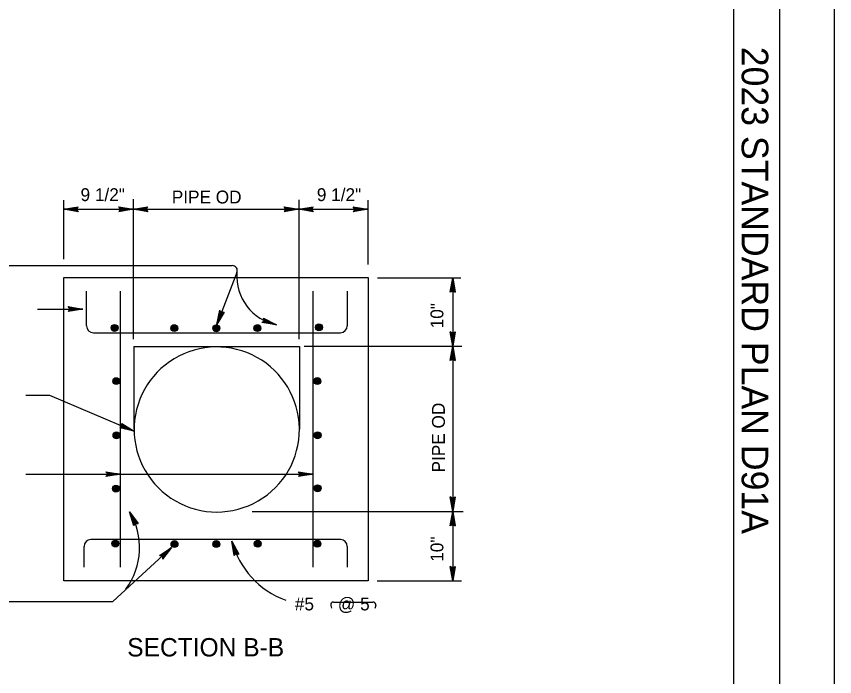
# Model space of a CAD drawing. Extents: x -879 to 881, y -471 to 715.
# Drawn here: x 435.1 to 880.5, y -40.1 to 319.2 of the extents above; entities that cross this region are included whole.
import ezdxf

# ---------------------------------------------------------------- set-up
doc = ezdxf.new("R2010")
doc.units = 0
for name, color, linetype in [('align_CULVERT', 7, 'Continuous'), ('align_CULVERT-anno', 7, 'Continuous'), ('border_PLOTTING-ELEMENTS', 7, 'Continuous'), ('border_rw_22x34_Cut_Lines', 7, 'Continuous'), ('border_SHEET', 7, 'Continuous'), ('border_WITHIN-BORDER-anno', 7, 'Continuous'), ('str_Reinforcement-A', 7, 'Continuous')]:
    doc.layers.add(name, color=color, linetype=linetype)

msp = doc.modelspace()

# ---------------------------------------------------------------- linework, layer by layer
at = {"layer": 'align_CULVERT'}
for p, q in [((460.89, 177.07), (626.54, 177.07)), ((460.92, 12.07), (460.92, 177.05)), ((626.57, 177.07), (626.57, 12.07)), ((499.03, 139.57), (589.13, 139.57)), ((499.03, 139.57), (499.03, 94.57)), ((589.13, 139.57), (589.13, 94.57)), ((626.57, 12.07), (460.92, 12.07))]:
    msp.add_line(p, q, dxfattribs=at)
for centre, start, end in [((544.14, 94.34), 0.7969, 181.1146), ((544.17, 94.5), 179.9048, 0.2225)]:
    msp.add_arc(centre, 45, start, end, dxfattribs=at)
at = {"layer": 'align_CULVERT-anno'}
for p, q in [((460.8, 219.18), (460.8, 187.06)), ((498.68, 219.72), (498.68, 143.63)), ((588.75, 219.38), (588.75, 143.63)), ((626.35, 219.2), (626.35, 184.13)), ((460.8, 214.22), (468.67, 215.53)), ((460.8, 214.22), (468.47, 215.21)), ((468.27, 214.88), (460.8, 214.22)), ((468.07, 214.55), (460.8, 214.22)), ((460.8, 214.22), (498.68, 214.22)), ((467.86, 214.22), (460.8, 214.22)), ((468.67, 212.9), (460.8, 214.22)), ((460.8, 214.22), (468.27, 213.56)), ((468.47, 213.23), (460.8, 214.22)), ((460.8, 214.22), (468.07, 213.89)), ((467.86, 214.22), (468.27, 214.88)), ((468.27, 213.56), (467.86, 214.22)), ((468.27, 214.88), (468.67, 215.53)), ((491.21, 214.88), (490.81, 215.53)), ((490.81, 215.53), (498.68, 214.22)), ((498.68, 214.22), (490.81, 212.9)), ((491.01, 215.2), (498.68, 214.22)), ((498.68, 214.22), (491.01, 213.23)), ((498.68, 214.22), (491.21, 214.88)), ((491.21, 214.88), (491.62, 214.22)), ((491.21, 213.56), (498.68, 214.22)), ((491.62, 214.22), (491.21, 213.56)), ((498.68, 214.22), (491.42, 214.55)), ((491.42, 213.89), (498.68, 214.22)), ((491.62, 214.22), (498.68, 214.22)), ((498.68, 214.22), (506.56, 215.53)), ((498.68, 214.22), (506.36, 215.21)), ((506.15, 214.88), (498.68, 214.22)), ((505.95, 214.55), (498.68, 214.22)), ((498.68, 214.22), (588.75, 214.22)), ((505.75, 214.22), (498.68, 214.22)), ((506.56, 212.9), (498.68, 214.22)), ((498.68, 214.22), (506.15, 213.56)), ((506.36, 213.23), (498.68, 214.22)), ((498.68, 214.22), (505.95, 213.89)), ((505.75, 214.22), (506.15, 214.88)), ((506.15, 213.56), (505.75, 214.22)), ((506.15, 214.88), (506.56, 215.53)), ((581.28, 214.88), (580.87, 215.53)), ((580.87, 215.53), (588.75, 214.22)), ((588.75, 214.22), (580.87, 212.9)), ((581.08, 215.2), (588.75, 214.22)), ((588.75, 214.22), (581.08, 213.23)), ((588.75, 214.22), (581.28, 214.88)), ((581.28, 214.88), (581.68, 214.22)), ((581.28, 213.56), (588.75, 214.22)), ((581.68, 214.22), (581.28, 213.56)), ((588.75, 214.22), (581.48, 214.55)), ((581.48, 213.89), (588.75, 214.22)), ((581.68, 214.22), (588.75, 214.22)), ((588.75, 214.22), (596.62, 215.53)), ((588.75, 214.22), (596.42, 215.21)), ((596.22, 214.88), (588.75, 214.22)), ((596.02, 214.55), (588.75, 214.22)), ((588.75, 214.22), (626.35, 214.22)), ((595.81, 214.22), (588.75, 214.22)), ((596.62, 212.9), (588.75, 214.22)), ((588.75, 214.22), (596.22, 213.56)), ((596.42, 213.23), (588.75, 214.22)), ((588.75, 214.22), (596.02, 213.89)), ((595.81, 214.22), (596.22, 214.88)), ((596.22, 213.56), (595.81, 214.22)), ((596.22, 214.88), (596.62, 215.53)), ((618.88, 214.88), (618.48, 215.53)), ((618.48, 215.53), (626.35, 214.22)), ((626.35, 214.22), (618.48, 212.9)), ((618.68, 215.2), (626.35, 214.22)), ((626.35, 214.22), (618.68, 213.23)), ((626.35, 214.22), (618.88, 214.88)), ((618.88, 214.88), (619.29, 214.22)), ((618.88, 213.56), (626.35, 214.22)), ((619.29, 214.22), (618.88, 213.56)), ((626.35, 214.22), (619.08, 214.55)), ((619.08, 213.89), (626.35, 214.22)), ((619.29, 214.22), (626.35, 214.22)), ((468.27, 213.56), (468.67, 212.9)), ((491.21, 213.56), (490.81, 212.9)), ((506.15, 213.56), (506.56, 212.9)), ((581.28, 213.56), (580.87, 212.9)), ((596.22, 213.56), (596.62, 212.9)), ((618.88, 213.56), (618.48, 212.9)), ((414.11, 183.59), (552.54, 183.59)), ((555.16, 179.76), (544.17, 151.47)), ((631.68, 176.97), (677.11, 176.97)), ((671.29, 169.09), (672.6, 176.97)), ((671.62, 169.3), (672.6, 176.97)), ((672.6, 176.97), (671.95, 169.5)), ((672.6, 176.97), (672.27, 169.7)), ((672.6, 176.97), (672.6, 139.74)), ((672.6, 169.9), (672.6, 176.97)), ((672.6, 176.97), (673.92, 169.09)), ((673.26, 169.5), (672.6, 176.97)), ((672.93, 169.7), (672.6, 176.97)), ((672.6, 176.97), (673.59, 169.3)), ((671.95, 169.5), (671.29, 169.09)), ((671.95, 169.5), (672.6, 169.9)), ((672.6, 169.9), (673.26, 169.5)), ((673.26, 169.5), (673.92, 169.09)), ((463.73, 160.62), (463.32, 161.27)), ((463.32, 161.27), (471.2, 159.96)), ((463.53, 160.95), (471.2, 159.96)), ((471.2, 159.96), (463.73, 160.62)), ((463.73, 160.62), (464.13, 159.96)), ((446.55, 159.96), (471.2, 159.96)), ((471.2, 159.96), (463.32, 158.64)), ((463.73, 159.3), (463.32, 158.64)), ((471.2, 159.96), (463.53, 158.97)), ((463.73, 159.3), (471.2, 159.96)), ((464.13, 159.96), (463.73, 159.3)), ((471.2, 159.96), (463.93, 160.29)), ((463.93, 159.63), (471.2, 159.96)), ((464.13, 159.96), (471.2, 159.96)), ((544.17, 151.47), (545.79, 159.29)), ((544.17, 151.47), (546.03, 158.98)), ((546.26, 158.67), (544.17, 151.47)), ((546.49, 158.36), (544.17, 151.47)), ((548.24, 158.33), (544.17, 151.47)), ((547.86, 158.26), (544.17, 151.47)), ((544.17, 151.47), (547.48, 158.19)), ((544.17, 151.47), (547.1, 158.12)), ((546.73, 158.05), (544.17, 151.47)), ((546.26, 158.67), (545.79, 159.29)), ((546.73, 158.05), (546.26, 158.67)), ((547.48, 158.19), (546.73, 158.05)), ((547.48, 158.19), (548.24, 158.33)), ((569.33, 153.04), (568.75, 152.53)), ((576.65, 151.39), (568.75, 152.53)), ((576.65, 151.39), (569.04, 152.79)), ((569.92, 153.54), (569.33, 153.04)), ((569.33, 153.04), (576.65, 151.39)), ((569.73, 154.29), (569.55, 155.04)), ((569.55, 155.04), (576.65, 151.39)), ((569.63, 153.29), (576.65, 151.39)), ((569.64, 154.66), (576.65, 151.39)), ((576.65, 151.39), (569.73, 154.29)), ((569.73, 154.29), (569.92, 153.54)), ((576.65, 151.39), (569.83, 153.91)), ((569.92, 153.54), (576.65, 151.39)), ((671.94, 147.21), (671.29, 147.62)), ((672.6, 139.74), (671.29, 147.62)), ((672.6, 139.74), (671.62, 147.41)), ((671.94, 147.21), (672.6, 139.74)), ((672.6, 146.81), (671.94, 147.21)), ((672.27, 147.01), (672.6, 139.74)), ((673.92, 147.62), (672.6, 139.74)), ((673.59, 147.41), (672.6, 139.74)), ((672.6, 139.74), (673.26, 147.21)), ((673.26, 147.21), (672.6, 146.81)), ((672.6, 139.74), (672.93, 147.01)), ((673.26, 147.21), (673.92, 147.62)), ((672.6, 146.81), (672.6, 139.74)), ((591.72, 139.74), (677.64, 139.74)), ((671.29, 131.87), (672.6, 139.74)), ((671.62, 132.07), (672.6, 139.74)), ((672.6, 139.74), (671.95, 132.27)), ((672.6, 139.74), (672.27, 132.47)), ((672.6, 139.74), (672.6, 49.84)), ((672.6, 132.68), (672.6, 139.74)), ((672.6, 139.74), (673.92, 131.87)), ((673.26, 132.27), (672.6, 139.74)), ((672.93, 132.47), (672.6, 139.74)), ((672.6, 139.74), (673.59, 132.07)), ((671.95, 132.27), (671.29, 131.87)), ((671.95, 132.27), (672.6, 132.68)), ((672.6, 132.68), (673.26, 132.27)), ((673.26, 132.27), (673.92, 131.87)), ((492.01, 95.77), (491.38, 95.32)), ((499.15, 93.47), (491.38, 95.32)), ((499.15, 93.47), (491.7, 95.55)), ((492.64, 96.22), (492.01, 95.77)), ((492.01, 95.77), (499.15, 93.47)), ((492.33, 95.99), (499.15, 93.47)), ((492.53, 96.98), (492.41, 97.74)), ((492.41, 97.74), (499.15, 93.47)), ((492.47, 97.36), (499.15, 93.47)), ((499.15, 93.47), (492.53, 96.98)), ((492.53, 96.98), (492.64, 96.22)), ((499.15, 93.47), (492.58, 96.6)), ((492.64, 96.22), (499.15, 93.47)), ((484.25, 70.74), (483.84, 71.39)), ((483.84, 71.39), (491.72, 70.08)), ((589.02, 70.76), (588.61, 71.42)), ((588.61, 71.42), (596.49, 70.1)), ((440.29, 70.08), (491.72, 70.08)), ((491.72, 70.08), (483.84, 68.76)), ((484.25, 69.42), (483.84, 68.76)), ((484.04, 71.07), (491.72, 70.08)), ((491.72, 70.08), (484.04, 69.09)), ((491.72, 70.08), (484.25, 70.74)), ((484.25, 70.74), (484.65, 70.08)), ((484.25, 69.42), (491.72, 70.08)), ((484.65, 70.08), (484.25, 69.42)), ((491.72, 70.08), (484.45, 70.41)), ((484.45, 69.75), (491.72, 70.08)), ((484.65, 70.08), (491.72, 70.08)), ((491.72, 70.1), (596.49, 70.1)), ((596.49, 70.1), (588.61, 68.79)), ((589.02, 69.44), (588.61, 68.79)), ((588.81, 71.09), (596.49, 70.1)), ((596.49, 70.1), (588.81, 69.11)), ((596.49, 70.1), (589.02, 70.76)), ((589.02, 70.76), (589.42, 70.1)), ((589.02, 69.44), (596.49, 70.1)), ((589.42, 70.1), (589.02, 69.44)), ((596.49, 70.1), (589.22, 70.43)), ((589.22, 69.77), (596.49, 70.1)), ((589.42, 70.1), (596.49, 70.1)), ((671.94, 57.31), (671.29, 57.71)), ((672.6, 49.84), (671.29, 57.71)), ((672.6, 49.84), (671.62, 57.51)), ((671.94, 57.31), (672.6, 49.84)), ((672.6, 56.9), (671.94, 57.31)), ((672.27, 57.1), (672.6, 49.84)), ((673.92, 57.71), (672.6, 49.84)), ((673.59, 57.51), (672.6, 49.84)), ((672.6, 49.84), (673.26, 57.31)), ((673.26, 57.31), (672.6, 56.9)), ((672.6, 49.84), (672.93, 57.1)), ((672.6, 56.9), (672.6, 49.84)), ((673.26, 57.31), (673.92, 57.71)), ((499.84, 43.34), (496.64, 49.64)), ((499.03, 42.03), (496.64, 49.64)), ((496.64, 49.64), (501.38, 43.22)), ((500.61, 43.28), (496.64, 49.64)), ((496.64, 49.64), (499.43, 42.68)), ((499.23, 42.36), (496.64, 49.64)), ((496.64, 49.64), (499.64, 43.01)), ((500.22, 43.31), (496.64, 49.64)), ((496.64, 49.64), (500.99, 43.25)), ((563.49, 49.84), (678.27, 49.84)), ((671.29, 41.96), (672.6, 49.84)), ((671.62, 42.16), (672.6, 49.84)), ((672.6, 49.84), (671.95, 42.37)), ((672.6, 49.84), (672.27, 42.57)), ((672.6, 49.84), (672.6, 12.04)), ((672.6, 42.77), (672.6, 49.84)), ((672.6, 49.84), (673.92, 41.96)), ((673.26, 42.37), (672.6, 49.84)), ((672.93, 42.57), (672.6, 49.84)), ((672.6, 49.84), (673.59, 42.16)), ((499.43, 42.68), (499.03, 42.03)), ((499.43, 42.68), (499.84, 43.34)), ((499.84, 43.34), (500.61, 43.28)), ((500.61, 43.28), (501.38, 43.22)), ((671.95, 42.37), (671.29, 41.96)), ((671.95, 42.37), (672.6, 42.77)), ((672.6, 42.77), (673.26, 42.37)), ((673.26, 42.37), (673.92, 41.96)), ((554.67, 27), (552.38, 33.69)), ((553.69, 25.81), (552.38, 33.69)), ((552.38, 33.69), (556.18, 26.66)), ((555.43, 26.83), (552.38, 33.69)), ((552.38, 33.69), (554.18, 26.41)), ((553.94, 26.11), (552.38, 33.69)), ((552.38, 33.69), (554.43, 26.7)), ((555.05, 26.92), (552.38, 33.69)), ((552.38, 33.69), (555.8, 26.75)), ((487.52, 0.84), (519.59, 30.22)), ((512.9, 25.87), (519.59, 30.22)), ((513.27, 25.77), (519.59, 30.22)), ((519.59, 30.22), (513.64, 25.66)), ((519.59, 30.22), (514.01, 25.56)), ((514.38, 25.45), (519.59, 30.22)), ((514.45, 25.07), (519.59, 30.22)), ((514.53, 24.69), (519.59, 30.22)), ((519.59, 30.22), (514.6, 24.31)), ((519.59, 30.22), (514.67, 23.93)), ((554.18, 26.41), (554.67, 27)), ((554.67, 27), (555.43, 26.83)), ((555.43, 26.83), (556.18, 26.66)), ((513.64, 25.66), (512.9, 25.87)), ((513.64, 25.66), (514.38, 25.45)), ((514.38, 25.45), (514.53, 24.69)), ((514.53, 24.69), (514.67, 23.93)), ((554.18, 26.41), (553.69, 25.81)), ((671.94, 19.51), (671.29, 19.92)), ((672.6, 12.04), (671.29, 19.92)), ((672.6, 12.04), (671.62, 19.71)), ((671.94, 19.51), (672.6, 12.04)), ((672.6, 19.11), (671.94, 19.51)), ((672.27, 19.31), (672.6, 12.04)), ((673.92, 19.92), (672.6, 12.04)), ((673.59, 19.71), (672.6, 12.04)), ((672.6, 12.04), (673.26, 19.51)), ((673.26, 19.51), (672.6, 19.11)), ((672.6, 12.04), (672.93, 19.31)), ((672.6, 19.11), (672.6, 12.04)), ((673.26, 19.51), (673.92, 19.92)), ((631.56, 12.04), (677.38, 12.04)), ((422.77, 0.84), (487.52, 0.84)), ((607.65, 0.54), (629.2, 0.54)), ((606.18, -1.29), (606.53, -2.84)), ((630.67, -1.29), (630.29, -2.97))]:
    msp.add_line(p, q, dxfattribs=at)
msp.add_lwpolyline([(440.29, 113.13), (453.02, 113.13), (499.15, 93.47)], dxfattribs=at)
for centre, radius, start, end in [((552.54, 180.77), 2.81, 338.7697, 90), ((581.9, 177.69), 26.82, 175.5828, 258.717), ((464.63, 30.07), 37.51, 323.1861, 31.4447), ((597.83, 45.61), 46.98, 194.6984, 249.9308), ((607.65, -0.96), 1.5, 90, 192.468), ((629.2, -0.96), 1.5, 347.5193, 90)]:
    msp.add_arc(centre, radius, start, end, dxfattribs=at)
at = {"layer": 'border_PLOTTING-ELEMENTS'}
for points in [[(-879.48, -471.32), (880.53, -471.32), (880.53, 714.68), (-879.48, 714.68)], [(-849.48, 671.68), (850.53, 671.68), (850.53, -428.32), (-849.48, -428.32)]]:
    msp.add_lwpolyline(points, close=True, dxfattribs=at)
at = {"layer": 'border_rw_22x34_Cut_Lines'}
msp.add_lwpolyline([(-849.48, 671.68), (850.53, 671.68), (850.53, -428.32), (-849.48, -428.32)], close=True, dxfattribs=at)
at = {"layer": 'border_SHEET'}
msp.add_line((825.53, 646.68), (825.53, -403.32), dxfattribs=at)
at = {"layer": 'str_Reinforcement-A'}
for p, q in [((473.29, 150.8), (473.29, 169.61)), ((491.72, 19.49), (491.72, 169.61)), ((596.49, 169.63), (596.49, 19.51)), ((615.17, 169.64), (615.17, 150.83)), ((477.22, 147.07), (611.55, 147.07)), ((611.47, 34.57), (475.67, 34.57)), ((471.89, 19.49), (471.89, 30.8)), ((615.25, 19.49), (615.25, 30.8))]:
    msp.add_line(p, q, dxfattribs=at)
for centre, radius in [((488.55, 149.69), 1.88), ((488.55, 149.69), 1.78), ((599.78, 149.99), 1.88), ((599.78, 149.99), 1.78), ((599.78, 149.99), 1.69), ((599.78, 149.99), 1.59), ((599.78, 149.99), 1.5), ((488.55, 149.69), 1.69), ((488.55, 149.69), 1.59), ((488.55, 149.69), 1.5), ((488.55, 149.69), 1.41), ((488.55, 149.69), 1.31), ((488.55, 149.69), 1.22), ((488.55, 149.69), 1.13), ((488.55, 149.69), 1.03), ((488.55, 149.69), 0.938), ((488.55, 149.69), 0.844), ((488.55, 149.69), 0.75), ((488.55, 149.69), 0.656), ((488.55, 149.69), 0.563), ((488.55, 149.69), 0.469), ((488.55, 149.69), 0.375), ((521, 149.55), 1.88), ((521, 149.55), 1.78), ((521, 149.55), 1.69), ((521, 149.55), 1.59), ((521, 149.55), 1.5), ((521, 149.55), 1.41), ((521, 149.55), 1.31), ((521, 149.55), 1.22), ((521, 149.55), 1.13), ((521, 149.55), 1.03), ((521, 149.55), 0.938), ((521, 149.55), 0.844), ((521, 149.55), 0.75), ((521, 149.55), 0.656), ((521, 149.55), 0.563), ((521, 149.55), 0.469), ((521, 149.55), 0.375), ((543.91, 149.49), 1.88), ((543.91, 149.49), 1.78), ((543.91, 149.49), 1.69), ((543.91, 149.49), 1.59), ((543.91, 149.49), 1.5), ((543.91, 149.49), 1.41), ((543.91, 149.49), 1.31), ((543.91, 149.49), 1.22), ((543.91, 149.49), 1.13), ((543.91, 149.49), 1.03), ((543.91, 149.49), 0.938), ((543.91, 149.49), 0.844), ((543.91, 149.49), 0.75), ((543.91, 149.49), 0.656), ((543.91, 149.49), 0.563), ((543.91, 149.49), 0.469), ((543.91, 149.49), 0.375), ((566.25, 149.56), 1.88), ((566.25, 149.56), 1.78), ((566.25, 149.56), 1.69), ((566.25, 149.56), 1.59), ((566.25, 149.56), 1.5), ((566.25, 149.56), 1.41), ((566.25, 149.56), 1.31), ((566.25, 149.56), 1.22), ((566.25, 149.56), 1.13), ((566.25, 149.56), 1.03), ((566.25, 149.56), 0.938), ((566.25, 149.56), 0.844), ((566.25, 149.56), 0.75), ((566.25, 149.56), 0.656), ((566.25, 149.56), 0.563), ((566.25, 149.56), 0.469), ((566.25, 149.56), 0.375), ((599.78, 149.99), 1.41), ((599.78, 149.99), 1.31), ((599.78, 149.99), 1.22), ((599.78, 149.99), 1.13), ((599.78, 149.99), 1.03), ((599.78, 149.99), 0.938), ((599.78, 149.99), 0.844), ((599.78, 149.99), 0.75), ((599.78, 149.99), 0.656), ((599.78, 149.99), 0.563), ((599.78, 149.99), 0.469), ((599.78, 149.99), 0.375), ((489.43, 120.72), 1.88), ((489.43, 120.72), 1.78), ((489.43, 120.72), 1.69), ((489.43, 120.72), 1.59), ((489.43, 120.72), 1.5), ((489.43, 120.72), 1.41), ((489.43, 120.72), 1.31), ((489.43, 120.72), 1.22), ((489.43, 120.72), 1.13), ((489.43, 120.72), 1.03), ((489.43, 120.72), 0.938), ((489.43, 120.72), 0.844), ((489.43, 120.72), 0.75), ((489.43, 120.72), 0.656), ((489.43, 120.72), 0.563), ((489.43, 120.72), 0.469), ((489.43, 120.72), 0.375), ((598.9, 120.77), 1.88), ((598.9, 120.77), 1.78), ((598.9, 120.77), 1.69), ((598.9, 120.77), 1.59), ((598.9, 120.77), 1.5), ((598.9, 120.77), 1.41), ((598.9, 120.77), 1.31), ((598.9, 120.77), 1.22), ((598.9, 120.77), 1.13), ((598.9, 120.77), 1.03), ((598.9, 120.77), 0.938), ((598.9, 120.77), 0.844), ((598.9, 120.77), 0.75), ((598.9, 120.77), 0.656), ((598.9, 120.77), 0.563), ((598.9, 120.77), 0.469), ((598.9, 120.77), 0.375), ((489.56, 91.19), 1.88), ((489.56, 91.19), 1.78), ((489.56, 91.19), 1.69), ((489.56, 91.19), 1.59), ((489.56, 91.19), 1.5), ((489.56, 91.19), 1.41), ((489.56, 91.19), 1.31), ((489.56, 91.19), 1.22), ((489.56, 91.19), 1.13), ((489.56, 91.19), 1.03), ((489.56, 91.19), 0.938), ((489.56, 91.19), 0.844), ((489.56, 91.19), 0.75), ((489.56, 91.19), 0.656), ((489.56, 91.19), 0.563), ((489.56, 91.19), 0.469), ((489.56, 91.19), 0.375), ((599.05, 91.29), 1.88), ((599.05, 91.29), 1.78), ((599.05, 91.29), 1.69), ((599.05, 91.29), 1.59), ((599.05, 91.29), 1.5), ((599.05, 91.29), 1.41), ((599.05, 91.29), 1.31), ((599.05, 91.29), 1.22), ((599.05, 91.29), 1.13), ((599.05, 91.29), 1.03), ((599.05, 91.29), 0.938), ((599.05, 91.29), 0.844), ((599.05, 91.29), 0.75), ((599.05, 91.29), 0.656), ((599.05, 91.29), 0.563), ((599.05, 91.29), 0.469), ((599.05, 91.29), 0.375), ((489.26, 62.24), 1.88), ((489.26, 62.24), 1.78), ((489.26, 62.24), 1.69), ((489.26, 62.24), 1.59), ((489.26, 62.24), 1.5), ((489.26, 62.24), 1.41), ((489.26, 62.24), 1.31), ((489.26, 62.24), 1.22), ((489.26, 62.24), 1.13), ((489.26, 62.24), 1.03), ((489.26, 62.24), 0.938), ((489.26, 62.24), 0.844), ((489.26, 62.24), 0.75), ((489.26, 62.24), 0.656), ((489.26, 62.24), 0.563), ((489.26, 62.24), 0.469), ((489.26, 62.24), 0.375), ((599.06, 62.45), 1.88), ((599.06, 62.45), 1.78), ((599.06, 62.45), 1.69), ((599.06, 62.45), 1.59), ((599.06, 62.45), 1.5), ((599.06, 62.45), 1.41), ((599.06, 62.45), 1.31), ((599.06, 62.45), 1.22), ((599.06, 62.45), 1.13), ((599.06, 62.45), 1.03), ((599.06, 62.45), 0.938), ((599.06, 62.45), 0.844), ((599.06, 62.45), 0.75), ((599.06, 62.45), 0.656), ((599.06, 62.45), 0.563), ((599.06, 62.45), 0.469), ((599.06, 62.45), 0.375), ((488.96, 32.36), 1.88), ((488.96, 32.36), 1.78), ((488.96, 32.36), 1.69), ((488.96, 32.36), 1.59), ((488.96, 32.36), 1.5), ((488.96, 32.36), 1.41), ((488.96, 32.36), 1.31), ((488.96, 32.36), 1.22), ((488.96, 32.36), 1.13), ((488.96, 32.36), 1.03), ((488.96, 32.36), 0.938), ((488.96, 32.36), 0.844), ((488.96, 32.36), 0.75), ((488.96, 32.36), 0.656), ((488.96, 32.36), 0.563), ((488.96, 32.36), 0.469), ((488.96, 32.36), 0.375), ((521.15, 32.04), 1.88), ((521.15, 32.04), 1.78), ((521.15, 32.04), 1.69), ((521.15, 32.04), 1.59), ((521.15, 32.04), 1.5), ((521.15, 32.04), 1.41), ((521.15, 32.04), 1.31), ((521.15, 32.04), 1.22), ((521.15, 32.04), 1.13), ((521.15, 32.04), 1.03), ((521.15, 32.04), 0.938), ((521.15, 32.04), 0.844), ((521.15, 32.04), 0.75), ((521.15, 32.04), 0.656), ((521.15, 32.04), 0.563), ((521.15, 32.04), 0.469), ((521.15, 32.04), 0.375), ((543.87, 32.08), 1.88), ((543.87, 32.08), 1.78), ((543.87, 32.08), 1.69), ((543.87, 32.08), 1.59), ((543.87, 32.08), 1.5), ((543.87, 32.08), 1.41), ((543.87, 32.08), 1.31), ((543.87, 32.08), 1.22), ((543.87, 32.08), 1.13), ((543.87, 32.08), 1.03), ((543.87, 32.08), 0.938), ((543.87, 32.08), 0.844), ((543.87, 32.08), 0.75), ((543.87, 32.08), 0.656), ((543.87, 32.08), 0.563), ((543.87, 32.08), 0.469), ((543.87, 32.08), 0.375), ((566.43, 32.22), 1.88), ((566.43, 32.22), 1.78), ((566.43, 32.22), 1.69), ((566.43, 32.22), 1.59), ((566.43, 32.22), 1.5), ((566.43, 32.22), 1.41), ((566.43, 32.22), 1.31), ((566.43, 32.22), 1.22), ((566.43, 32.22), 1.13), ((566.43, 32.22), 1.03), ((566.43, 32.22), 0.938), ((566.43, 32.22), 0.844), ((566.43, 32.22), 0.75), ((566.43, 32.22), 0.656), ((566.43, 32.22), 0.563), ((566.43, 32.22), 0.469), ((566.43, 32.22), 0.375), ((598.9, 32.24), 1.88), ((598.9, 32.24), 1.78), ((598.9, 32.24), 1.69), ((598.9, 32.24), 1.59), ((598.9, 32.24), 1.5), ((598.9, 32.24), 1.41), ((598.9, 32.24), 1.31), ((598.9, 32.24), 1.22), ((598.9, 32.24), 1.13), ((598.9, 32.24), 1.03), ((598.9, 32.24), 0.938), ((598.9, 32.24), 0.844), ((598.9, 32.24), 0.75), ((598.9, 32.24), 0.656), ((598.9, 32.24), 0.563), ((598.9, 32.24), 0.469), ((598.9, 32.24), 0.375)]:
    msp.add_circle(centre, radius, dxfattribs=at)
for centre, start, end in [((477.04, 150.8), 180, 270), ((611.42, 150.83), 270, 360), ((475.64, 30.8), 90, 180), ((611.44, 30.82), 0, 90)]:
    msp.add_arc(centre, 3.75, start, end, dxfattribs=at)

# ---------------------------------------------------------------- texts
at = {"layer": 'align_CULVERT-anno'}
for s, height, p in [('9 1/2"', 7, (470, 218.67)), ('PIPE OD', 7, (519.67, 217.39)), ('9 1/2"', 7, (598.63, 218.67)), ('#5     @ 5', 7, (586.67, -4.02)), ('SECTION B-B', 10, (495.4, -29.08))]:
    msp.add_text(s, height=height, dxfattribs=at).set_placement(p)
for s, p in [('10"', (667.52, 149.46)), ('PIPE OD', (668.33, 71.02)), ('10"', (667.52, 22.43))]:
    msp.add_text(s, height=7, rotation=90, dxfattribs=at).set_placement(p)
at = {"layer": 'border_WITHIN-BORDER-anno'}
msp.add_text('2023 STANDARD PLAN D91A', height=14.5, rotation=270, dxfattribs=at).set_placement((829.9, 302.65))

doc.saveas('drawing.dxf')
